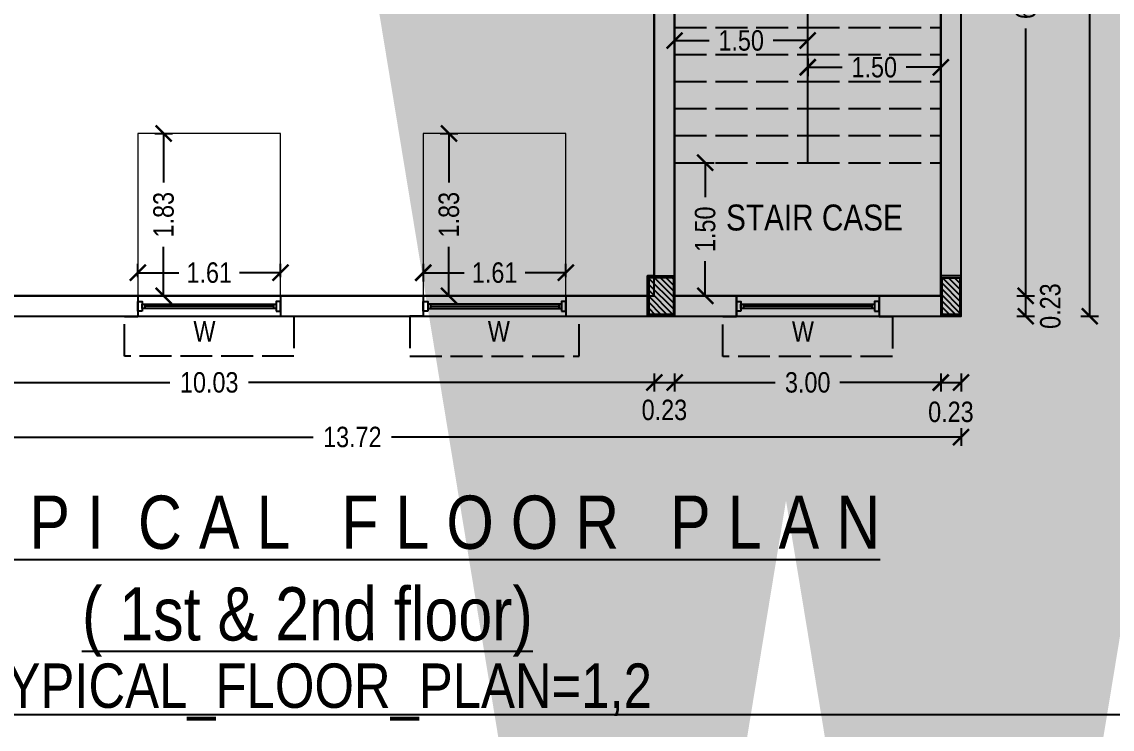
# Model space of a CAD drawing. Header units: metres. Extents: x 144 to 1259, y -1474 to -210.
# Drawn here: x 1175.28 to 1187.57, y -1186.98 to -1179.01 of the extents above; entities that cross this region are included whole.
import ezdxf

# ---------------------------------------------------------------- set-up
doc = ezdxf.new("R2010")
doc.units = ezdxf.units.M
doc.linetypes.add('ACAD_ISO02W100', pattern=[15, 12, -3])
for name, color, linetype in [('BLK_1_FLR_1_AC_ROOM', 2, 'Continuous'), ('BLK_1_FLR_1_BLT_UP_AREA', 1, 'Continuous'), ('BLK_1_FLR_1_CARPET_AREA', 10, 'Continuous'), ('BLK_1_FLR_1_EXIT_WIDTH_STAIR', 1, 'Continuous'), ('BLK_1_FLR_3_BATH_HT', 205, 'Continuous'), ('wall', 2, 'Continuous')]:
    doc.layers.add(name, color=color, linetype=linetype)
doc.layers.add('BLK_1_FLR_1_ACROOM_1_LIGHT_VENTILATION_1', color=232, linetype='Continuous', lineweight=0)
doc.layers.add('BLK_1_FLR_1_ACROOM_1_LIGHT_VENTILATION_2', color=232, linetype='Continuous', lineweight=0)
doc.styles.add('ATT', font='swissck.ttf', dxfattribs={"height": 12})
doc.styles.add('RS1', font='romans.shx', dxfattribs={"width": 0.75})
doc.styles.get("Standard").update_dxf_attribs({"font": 'swissck.ttf'})
doc.styles.add('STYLE1', font='swissck.ttf', dxfattribs={"height": 0.23})
doc.dimstyles.new('DIM-25', dxfattribs={"dimscale": 0.25, "dimtxt": 200, "dimasz": 100, "dimexe": 25, "dimexo": 25, "dimgap": 35, "dimtad": 1, "dimdec": 0, "dimrnd": 5, "dimzin": 0, "dimdsep": 46, "dimtxsty": 'RS1', "dimblk": 'ARCHTICK', "dimcen": 100, "dimdle": 25, "dimclrd": 8, "dimclre": 8, "dimclrt": 4, "dimadec": 0, "dimazin": 0, "dimtfac": 0.5, "dimtdec": 0, "dimtmove": 1, "dimatfit": 0, "dimfxl": 0, "dimfrac": 1, "dimtolj": 1, "dimtzin": 0, "dimarcsym": 0})
doc.dimstyles.get("Standard").update_dxf_attribs({"dimtxt": 0.23, "dimasz": 0.18, "dimexe": 0.1, "dimexo": 0, "dimgap": 0.09, "dimtad": 0, "dimzin": 0, "dimdsep": 46, "dimtxsty": 'STYLE1', "dimblk": 'ARCHTICK', "dimcen": 0.09, "dimadec": 0, "dimazin": 0, "dimtfac": 1, "dimtofl": 0, "dimtmove": 2, "dimatfit": 3, "dimfxl": 0, "dimtolj": 1, "dimtzin": 0, "dimarcsym": 0})

# ---------------------------------------------------------------- blocks, each defined once
blk = doc.blocks.new('_ArchTick')
at = {"color": 0, "const_width": 0.15}
blk.add_lwpolyline([(-0.5, -0.5), (0.5, 0.5)], dxfattribs=at)
blk = doc.blocks.new('*D170')
at = {"color": 0, "lineweight": -2}
for p, q in [((1186.492, -1175.341), (1186.692, -1175.341)), ((1186.592, -1175.341), (1186.592, -1178.355)), ((1186.592, -1182.094), (1186.592, -1179.081)), ((1186.492, -1182.094), (1186.692, -1182.094))]:
    blk.add_line(p, q, dxfattribs=at)
at = {"layer": 'Defpoints', "color": 0}
for p in [(1185.635, -1175.341), (1185.635, -1182.094), (1186.592, -1182.094)]:
    blk.add_point(p, dxfattribs=at)
at = {"color": 0, "lineweight": -2, "xscale": 0.18, "yscale": 0.18, "zscale": 0.18}
for p, rotation in [((1186.592, -1175.341), 90), ((1186.592, -1182.094), 270)]:
    blk.add_blockref('_ArchTick', p, dxfattribs=dict(at, rotation=rotation))
at = {"color": 0, "insert": (1186.592, -1178.718), "char_height": 0.23, "attachment_point": 5, "rotation": 90, "style": 'STYLE1'}
blk.add_mtext('\\A1;6.75', dxfattribs=at)
blk = doc.blocks.new('*D173')
at = {"color": 0, "lineweight": -2}
for p, q in [((1172.373, -1182.97), (1172.373, -1183.17)), ((1182.406, -1182.97), (1182.406, -1183.17)), ((1172.373, -1183.07), (1176.946, -1183.07)), ((1182.406, -1183.07), (1177.833, -1183.07))]:
    blk.add_line(p, q, dxfattribs=at)
at = {"layer": 'Defpoints', "color": 0}
for p in [(1172.373, -1182.093), (1182.406, -1182.094), (1172.373, -1183.07)]:
    blk.add_point(p, dxfattribs=at)
at = {"color": 0, "lineweight": -2, "xscale": 0.18, "yscale": 0.18, "zscale": 0.18, "rotation": 180}
blk.add_blockref('_ArchTick', (1172.373, -1183.07), dxfattribs=at)
at = {"color": 0, "lineweight": -2, "xscale": 0.18, "yscale": 0.18, "zscale": 0.18}
blk.add_blockref('_ArchTick', (1182.406, -1183.07), dxfattribs=at)
at = {"color": 0, "insert": (1177.39, -1183.07), "char_height": 0.23, "attachment_point": 5, "style": 'STYLE1'}
blk.add_mtext('\\A1;10.03', dxfattribs=at)
blk = doc.blocks.new('*D156')
at = {"color": 0, "lineweight": -2}
for p, q in [((1185.635, -1182.97), (1185.635, -1183.17)), ((1185.863, -1182.97), (1185.863, -1183.17)), ((1185.635, -1183.07), (1185.863, -1183.07))]:
    blk.add_line(p, q, dxfattribs=at)
at = {"layer": 'Defpoints', "color": 0}
for p in [(1185.635, -1182.094), (1185.863, -1182.325), (1185.863, -1183.07)]:
    blk.add_point(p, dxfattribs=at)
at = {"color": 0, "lineweight": -2, "xscale": 0.18, "yscale": 0.18, "zscale": 0.18, "rotation": 180}
blk.add_blockref('_ArchTick', (1185.635, -1183.07), dxfattribs=at)
at = {"color": 0, "lineweight": -2, "xscale": 0.18, "yscale": 0.18, "zscale": 0.18}
blk.add_blockref('_ArchTick', (1185.863, -1183.07), dxfattribs=at)
at = {"color": 0, "insert": (1185.749, -1183.402), "char_height": 0.23, "attachment_point": 5, "style": 'STYLE1'}
blk.add_mtext('\\A1;0.23', dxfattribs=at)
blk = doc.blocks.new('*D157')
at = {"color": 0, "lineweight": -2}
for p, q in [((1172.143, -1183.585), (1172.143, -1183.785)), ((1185.863, -1183.585), (1185.863, -1183.785)), ((1172.143, -1183.685), (1178.562, -1183.685)), ((1185.863, -1183.685), (1179.445, -1183.685))]:
    blk.add_line(p, q, dxfattribs=at)
at = {"layer": 'Defpoints', "color": 0}
for p in [(1172.143, -1182.326), (1185.863, -1182.328), (1185.863, -1183.685)]:
    blk.add_point(p, dxfattribs=at)
at = {"color": 0, "lineweight": -2, "xscale": 0.18, "yscale": 0.18, "zscale": 0.18, "rotation": 180}
blk.add_blockref('_ArchTick', (1172.143, -1183.685), dxfattribs=at)
at = {"color": 0, "lineweight": -2, "xscale": 0.18, "yscale": 0.18, "zscale": 0.18}
blk.add_blockref('_ArchTick', (1185.863, -1183.685), dxfattribs=at)
at = {"color": 0, "insert": (1179.003, -1183.685), "char_height": 0.23, "attachment_point": 5, "style": 'STYLE1'}
blk.add_mtext('\\A1;13.72', dxfattribs=at)
blk = doc.blocks.new('*D160')
at = {"color": 0, "lineweight": -2}
for p, q in [((1187.213, -1158.774), (1187.413, -1158.774)), ((1187.313, -1158.774), (1187.313, -1170.103)), ((1187.313, -1182.324), (1187.313, -1170.996)), ((1187.213, -1182.324), (1187.413, -1182.324))]:
    blk.add_line(p, q, dxfattribs=at)
at = {"layer": 'Defpoints', "color": 0}
for p in [(1185.539, -1158.774), (1187.313, -1158.774), (1185.539, -1182.324)]:
    blk.add_point(p, dxfattribs=at)
at = {"color": 0, "lineweight": -2, "xscale": 0.18, "yscale": 0.18, "zscale": 0.18}
for p, rotation in [((1187.313, -1158.774), 90), ((1187.313, -1182.324), 270)]:
    blk.add_blockref('_ArchTick', p, dxfattribs=dict(at, rotation=rotation))
at = {"color": 0, "insert": (1187.313, -1170.549), "char_height": 0.23, "attachment_point": 5, "rotation": 90, "style": 'STYLE1'}
blk.add_mtext('\\A1;23.55', dxfattribs=at)
blk = doc.blocks.new('*D190')
at = {"color": 0, "lineweight": -2}
for p, q in [((1184.135, -1179.418), (1184.135, -1179.618)), ((1185.635, -1179.418), (1185.635, -1179.618)), ((1184.135, -1179.518), (1184.524, -1179.518)), ((1185.635, -1179.518), (1185.246, -1179.518))]:
    blk.add_line(p, q, dxfattribs=at)
at = {"layer": 'Defpoints', "color": 0}
for p in [(1184.135, -1179.374), (1185.635, -1179.374), (1185.635, -1179.518)]:
    blk.add_point(p, dxfattribs=at)
at = {"color": 0, "lineweight": -2, "xscale": 0.18, "yscale": 0.18, "zscale": 0.18, "rotation": 180}
blk.add_blockref('_ArchTick', (1184.135, -1179.518), dxfattribs=at)
at = {"color": 0, "lineweight": -2, "xscale": 0.18, "yscale": 0.18, "zscale": 0.18}
blk.add_blockref('_ArchTick', (1185.635, -1179.518), dxfattribs=at)
at = {"color": 0, "insert": (1184.885, -1179.518), "char_height": 0.23, "attachment_point": 5, "style": 'STYLE1'}
blk.add_mtext('\\A1;1.50', dxfattribs=at)
blk = doc.blocks.new('*D191')
at = {"color": 0, "lineweight": -2}
for p, q in [((1182.88, -1180.593), (1183.08, -1180.593)), ((1182.98, -1180.593), (1182.98, -1180.982)), ((1182.98, -1182.093), (1182.98, -1181.704)), ((1182.972, -1182.093), (1183.08, -1182.093))]:
    blk.add_line(p, q, dxfattribs=at)
at = {"layer": 'Defpoints', "color": 0}
for p in [(1154.767, -1180.593), (1182.98, -1180.593), (1182.972, -1182.093)]:
    blk.add_point(p, dxfattribs=at)
at = {"color": 0, "lineweight": -2, "xscale": 0.18, "yscale": 0.18, "zscale": 0.18}
for p, rotation in [((1182.98, -1180.593), 90), ((1182.98, -1182.093), 270)]:
    blk.add_blockref('_ArchTick', p, dxfattribs=dict(at, rotation=rotation))
at = {"color": 0, "insert": (1182.98, -1181.343), "char_height": 0.23, "attachment_point": 5, "rotation": 90, "style": 'STYLE1'}
blk.add_mtext('\\A1;1.50', dxfattribs=at)
blk = doc.blocks.new('*D144')
at = {"color": 0, "lineweight": -2}
for p, q in [((1186.492, -1182.094), (1186.692, -1182.094)), ((1186.592, -1182.324), (1186.592, -1182.094)), ((1186.492, -1182.324), (1186.692, -1182.324))]:
    blk.add_line(p, q, dxfattribs=at)
at = {"layer": 'Defpoints', "color": 0}
for p in [(1185.635, -1182.094), (1186.592, -1182.094), (1185.863, -1182.324)]:
    blk.add_point(p, dxfattribs=at)
at = {"color": 0, "lineweight": -2, "xscale": 0.18, "yscale": 0.18, "zscale": 0.18}
for p, rotation in [((1186.592, -1182.094), 90), ((1186.592, -1182.324), 270)]:
    blk.add_blockref('_ArchTick', p, dxfattribs=dict(at, rotation=rotation))
at = {"color": 0, "insert": (1186.87, -1182.209), "char_height": 0.23, "attachment_point": 5, "rotation": 90, "style": 'STYLE1'}
blk.add_mtext('\\A1;0.23', dxfattribs=at)
blk = doc.blocks.new('*D195')
at = {"color": 0, "lineweight": -2}
for p, q in [((1182.406, -1182.97), (1182.406, -1183.17)), ((1182.635, -1182.97), (1182.635, -1183.17)), ((1182.406, -1183.07), (1182.635, -1183.07))]:
    blk.add_line(p, q, dxfattribs=at)
at = {"layer": 'Defpoints', "color": 0}
for p in [(1182.406, -1182.094), (1182.635, -1182.095), (1182.635, -1183.07)]:
    blk.add_point(p, dxfattribs=at)
at = {"color": 0, "lineweight": -2, "xscale": 0.18, "yscale": 0.18, "zscale": 0.18, "rotation": 180}
blk.add_blockref('_ArchTick', (1182.406, -1183.07), dxfattribs=at)
at = {"color": 0, "lineweight": -2, "xscale": 0.18, "yscale": 0.18, "zscale": 0.18}
blk.add_blockref('_ArchTick', (1182.635, -1183.07), dxfattribs=at)
at = {"color": 0, "insert": (1182.52, -1183.38), "char_height": 0.23, "attachment_point": 5, "style": 'STYLE1'}
blk.add_mtext('\\A1;0.23', dxfattribs=at)
blk = doc.blocks.new('*D196')
at = {"color": 0, "lineweight": -2}
for p, q in [((1182.635, -1182.97), (1182.635, -1183.17)), ((1185.635, -1182.97), (1185.635, -1183.17)), ((1182.635, -1183.07), (1183.77, -1183.07)), ((1185.635, -1183.07), (1184.499, -1183.07))]:
    blk.add_line(p, q, dxfattribs=at)
at = {"layer": 'Defpoints', "color": 0}
for p in [(1182.635, -1182.095), (1185.635, -1182.095), (1185.635, -1183.07)]:
    blk.add_point(p, dxfattribs=at)
at = {"color": 0, "lineweight": -2, "xscale": 0.18, "yscale": 0.18, "zscale": 0.18, "rotation": 180}
blk.add_blockref('_ArchTick', (1182.635, -1183.07), dxfattribs=at)
at = {"color": 0, "lineweight": -2, "xscale": 0.18, "yscale": 0.18, "zscale": 0.18}
blk.add_blockref('_ArchTick', (1185.635, -1183.07), dxfattribs=at)
at = {"color": 0, "insert": (1184.135, -1183.07), "char_height": 0.23, "attachment_point": 5, "style": 'STYLE1'}
blk.add_mtext('\\A1;3.00', dxfattribs=at)
blk = doc.blocks.new('*D199')
at = {"color": 0, "lineweight": -2}
for p, q in [((1229.995, -1180.593), (1230.195, -1180.593)), ((1230.095, -1180.593), (1230.095, -1180.982)), ((1230.095, -1182.093), (1230.095, -1181.704)), ((1230.087, -1182.093), (1230.195, -1182.093))]:
    blk.add_line(p, q, dxfattribs=at)
at = {"layer": 'Defpoints', "color": 0}
for p in [(1154.767, -1180.593), (1230.095, -1180.593), (1230.087, -1182.093)]:
    blk.add_point(p, dxfattribs=at)
at = {"color": 0, "lineweight": -2, "xscale": 0.18, "yscale": 0.18, "zscale": 0.18}
for p, rotation in [((1230.095, -1180.593), 90), ((1230.095, -1182.093), 270)]:
    blk.add_blockref('_ArchTick', p, dxfattribs=dict(at, rotation=rotation))
at = {"color": 0, "insert": (1230.095, -1181.343), "char_height": 0.23, "attachment_point": 5, "rotation": 90, "style": 'STYLE1'}
blk.add_mtext('\\A1;1.50', dxfattribs=at)
blk = doc.blocks.new('*D225')
at = {"layer": 'BLK_1_FLR_1_EXIT_WIDTH_STAIR', "color": 0, "lineweight": -2}
for p, q in [((1182.635, -1179.317), (1182.635, -1179.117)), ((1184.135, -1179.317), (1184.135, -1179.117)), ((1182.635, -1179.217), (1183.024, -1179.217)), ((1184.135, -1179.217), (1183.746, -1179.217))]:
    blk.add_line(p, q, dxfattribs=at)
at = {"layer": 'Defpoints', "color": 0}
for p in [(1184.135, -1179.217), (1182.635, -1179.374), (1184.135, -1179.374)]:
    blk.add_point(p, dxfattribs=at)
at = {"layer": 'BLK_1_FLR_1_EXIT_WIDTH_STAIR', "color": 0, "lineweight": -2, "xscale": 0.18, "yscale": 0.18, "zscale": 0.18, "rotation": 180}
blk.add_blockref('_ArchTick', (1182.635, -1179.217), dxfattribs=at)
at = {"layer": 'BLK_1_FLR_1_EXIT_WIDTH_STAIR', "color": 0, "lineweight": -2, "xscale": 0.18, "yscale": 0.18, "zscale": 0.18}
blk.add_blockref('_ArchTick', (1184.135, -1179.217), dxfattribs=at)
at = {"layer": 'BLK_1_FLR_1_EXIT_WIDTH_STAIR', "color": 0, "insert": (1183.385, -1179.217), "char_height": 0.23, "attachment_point": 5, "style": 'STYLE1'}
blk.add_mtext('\\A1;1.50', dxfattribs=at)
blk = doc.blocks.new('*D228')
at = {"layer": 'BLK_1_FLR_1_ACROOM_1_LIGHT_VENTILATION_1', "color": 0, "lineweight": -2}
for p, q in [((1179.802, -1181.733), (1179.802, -1181.933)), ((1181.409, -1181.883), (1181.409, -1181.733)), ((1179.802, -1181.833), (1180.262, -1181.833)), ((1181.409, -1181.833), (1180.949, -1181.833))]:
    blk.add_line(p, q, dxfattribs=at)
at = {"layer": 'Defpoints', "color": 0}
for p in [(1179.802, -1180.864), (1179.802, -1181.833), (1181.409, -1181.883)]:
    blk.add_point(p, dxfattribs=at)
at = {"layer": 'BLK_1_FLR_1_ACROOM_1_LIGHT_VENTILATION_1', "color": 0, "lineweight": -2, "xscale": 0.18, "yscale": 0.18, "zscale": 0.18, "rotation": 180}
blk.add_blockref('_ArchTick', (1179.802, -1181.833), dxfattribs=at)
at = {"layer": 'BLK_1_FLR_1_ACROOM_1_LIGHT_VENTILATION_1', "color": 0, "lineweight": -2, "xscale": 0.18, "yscale": 0.18, "zscale": 0.18}
blk.add_blockref('_ArchTick', (1181.409, -1181.833), dxfattribs=at)
at = {"layer": 'BLK_1_FLR_1_ACROOM_1_LIGHT_VENTILATION_1', "color": 0, "insert": (1180.606, -1181.833), "char_height": 0.23, "attachment_point": 5, "style": 'STYLE1'}
blk.add_mtext('\\A1;1.61', dxfattribs=at)
blk = doc.blocks.new('*D229')
at = {"layer": 'BLK_1_FLR_1_ACROOM_1_LIGHT_VENTILATION_1', "color": 0, "lineweight": -2}
for p, q in [((1179.992, -1180.264), (1180.192, -1180.264)), ((1180.092, -1180.264), (1180.092, -1180.818)), ((1180.092, -1182.094), (1180.092, -1181.541)), ((1179.992, -1182.094), (1180.192, -1182.094))]:
    blk.add_line(p, q, dxfattribs=at)
at = {"layer": 'Defpoints', "color": 0}
for p in [(1179.926, -1180.264), (1180.092, -1180.264), (1179.926, -1182.094)]:
    blk.add_point(p, dxfattribs=at)
at = {"layer": 'BLK_1_FLR_1_ACROOM_1_LIGHT_VENTILATION_1', "color": 0, "lineweight": -2, "xscale": 0.18, "yscale": 0.18, "zscale": 0.18}
for p, rotation in [((1180.092, -1180.264), 90), ((1180.092, -1182.094), 270)]:
    blk.add_blockref('_ArchTick', p, dxfattribs=dict(at, rotation=rotation))
at = {"layer": 'BLK_1_FLR_1_ACROOM_1_LIGHT_VENTILATION_1', "color": 0, "insert": (1180.092, -1181.179), "char_height": 0.23, "attachment_point": 5, "rotation": 90, "style": 'STYLE1'}
blk.add_mtext('\\A1;1.83', dxfattribs=at)
blk = doc.blocks.new('*D230')
at = {"layer": 'BLK_1_FLR_1_ACROOM_1_LIGHT_VENTILATION_2', "color": 0, "lineweight": -2}
for p, q in [((1176.586, -1181.883), (1176.586, -1181.733)), ((1178.194, -1181.883), (1178.194, -1181.733)), ((1176.586, -1181.833), (1177.046, -1181.833)), ((1178.194, -1181.833), (1177.733, -1181.833))]:
    blk.add_line(p, q, dxfattribs=at)
at = {"layer": 'Defpoints', "color": 0}
for p in [(1176.586, -1181.833), (1176.586, -1181.883), (1178.194, -1181.883)]:
    blk.add_point(p, dxfattribs=at)
at = {"layer": 'BLK_1_FLR_1_ACROOM_1_LIGHT_VENTILATION_2', "color": 0, "lineweight": -2, "xscale": 0.18, "yscale": 0.18, "zscale": 0.18, "rotation": 180}
blk.add_blockref('_ArchTick', (1176.586, -1181.833), dxfattribs=at)
at = {"layer": 'BLK_1_FLR_1_ACROOM_1_LIGHT_VENTILATION_2', "color": 0, "lineweight": -2, "xscale": 0.18, "yscale": 0.18, "zscale": 0.18}
blk.add_blockref('_ArchTick', (1178.194, -1181.833), dxfattribs=at)
at = {"layer": 'BLK_1_FLR_1_ACROOM_1_LIGHT_VENTILATION_2', "color": 0, "insert": (1177.39, -1181.833), "char_height": 0.23, "attachment_point": 5, "style": 'STYLE1'}
blk.add_mtext('\\A1;1.61', dxfattribs=at)
blk = doc.blocks.new('*D231')
at = {"layer": 'BLK_1_FLR_1_ACROOM_1_LIGHT_VENTILATION_2', "color": 0, "lineweight": -2}
for p, q in [((1176.776, -1180.264), (1176.976, -1180.264)), ((1176.876, -1180.264), (1176.876, -1180.818)), ((1176.876, -1182.094), (1176.876, -1181.541)), ((1176.776, -1182.094), (1176.976, -1182.094))]:
    blk.add_line(p, q, dxfattribs=at)
at = {"layer": 'Defpoints', "color": 0}
for p in [(1176.71, -1180.264), (1176.876, -1180.264), (1176.71, -1182.094)]:
    blk.add_point(p, dxfattribs=at)
at = {"layer": 'BLK_1_FLR_1_ACROOM_1_LIGHT_VENTILATION_2', "color": 0, "lineweight": -2, "xscale": 0.18, "yscale": 0.18, "zscale": 0.18}
for p, rotation in [((1176.876, -1180.264), 90), ((1176.876, -1182.094), 270)]:
    blk.add_blockref('_ArchTick', p, dxfattribs=dict(at, rotation=rotation))
at = {"layer": 'BLK_1_FLR_1_ACROOM_1_LIGHT_VENTILATION_2', "color": 0, "insert": (1176.876, -1181.179), "char_height": 0.23, "attachment_point": 5, "rotation": 90, "style": 'STYLE1'}
blk.add_mtext('\\A1;1.83', dxfattribs=at)

msp = doc.modelspace()

# ---------------------------------------------------------------- hatches: boundary and pattern name
at = {"ltscale": 30}
h = msp.add_hatch(dxfattribs=at)
h.set_pattern_fill('ANSI31', color=256, scale=0.381, angle=360, style=0)
h.set_pattern_definition([(135, (2404.826603, -1006.691876), (0.0336759605, 0.0336759605), [])])
h.paths.add_polyline_path([(1182.621, -1181.888), (1182.348, -1181.888), (1182.347, -1182.303), (1182.621, -1182.303)])
at = {"ltscale": 18}
h = msp.add_hatch(dxfattribs=at)
h.set_pattern_fill('ANSI31', color=256, scale=0.381, angle=180, style=0)
h.set_pattern_definition([(315, (-36.55735, -1357.500035), (-0.0336759605, -0.0336759605), [])])
h.paths.add_polyline_path([(1185.649, -1182.304), (1185.85, -1182.304), (1185.85, -1181.889), (1185.649, -1181.889)])

# ---------------------------------------------------------------- linework, layer by layer
at = {"linetype": 'Continuous', "lineweight": -3}
for p, q in [((1185.863, -1182.324), (1185.863, -1172.979)), ((1176.586, -1182.094), (1176.586, -1182.324)), ((1176.666, -1182.186), (1176.666, -1182.236)), ((1178.114, -1182.186), (1178.114, -1182.236)), ((1178.194, -1182.094), (1178.194, -1182.324)), ((1179.802, -1182.094), (1179.802, -1182.324)), ((1179.882, -1182.186), (1179.882, -1182.236)), ((1181.33, -1182.186), (1181.33, -1182.236)), ((1181.409, -1182.094), (1181.409, -1182.324)), ((1183.411, -1182.186), (1183.411, -1182.236)), ((1184.859, -1182.186), (1184.859, -1182.236)), ((1178.114, -1182.211), (1176.666, -1182.211)), ((1179.882, -1182.211), (1181.33, -1182.211)), ((1184.859, -1182.211), (1183.411, -1182.211))]:
    msp.add_line(p, q, dxfattribs=at)
at = {"linetype": 'ByBlock', "ltscale": 30}
for p, q in [((1185.635, -1175.341), (1185.635, -1182.094)), ((1182.406, -1182.094), (1182.406, -1176.962)), ((1182.635, -1182.094), (1182.635, -1176.962)), ((1184.135, -1180.593), (1184.135, -1177.545)), ((1172.373, -1182.094), (1182.406, -1182.094)), ((1182.635, -1182.094), (1185.635, -1182.094)), ((1172.143, -1182.324), (1185.863, -1182.324))]:
    msp.add_line(p, q, dxfattribs=at)
at = {"linetype": 'ACAD_ISO02W100', "ltscale": 0.03}
for p, q in [((1182.635, -1179.069), (1184.135, -1179.069)), ((1184.135, -1179.069), (1185.635, -1179.069)), ((1182.635, -1179.374), (1184.135, -1179.374)), ((1184.135, -1179.374), (1185.635, -1179.374)), ((1182.635, -1179.679), (1184.135, -1179.679)), ((1184.135, -1179.679), (1185.635, -1179.679)), ((1182.635, -1179.984), (1184.135, -1179.984)), ((1184.135, -1179.984), (1185.635, -1179.984)), ((1182.635, -1180.288), (1184.135, -1180.288)), ((1184.135, -1180.288), (1185.635, -1180.288)), ((1182.635, -1180.593), (1184.135, -1180.593)), ((1184.135, -1180.593), (1185.635, -1180.593))]:
    msp.add_line(p, q, dxfattribs=at)
at = {"ltscale": 30}
for p, q in [((1183.331, -1182.095), (1183.331, -1182.323)), ((1184.939, -1182.095), (1184.939, -1182.323))]:
    msp.add_line(p, q, dxfattribs=at)
at = {"ltscale": 10}
for p, q in [((1183.331, -1182.323), (1183.331, -1182.095)), ((1184.939, -1182.095), (1184.939, -1182.323))]:
    msp.add_line(p, q, dxfattribs=at)
at = {"ltscale": 30}
for points in [[(1182.33, -1181.867), (1182.635, -1181.867), (1182.635, -1182.324), (1182.33, -1182.324)], [(1182.621, -1181.888), (1182.621, -1182.303), (1182.347, -1182.303), (1182.348, -1181.888)]]:
    msp.add_lwpolyline(points, close=True, dxfattribs=at)
at = {"ltscale": 18}
for points in [[(1185.635, -1182.324), (1185.863, -1182.324), (1185.863, -1181.867), (1185.635, -1181.867)], [(1185.649, -1182.304), (1185.649, -1181.889), (1185.85, -1181.889), (1185.85, -1182.304)]]:
    msp.add_lwpolyline(points, close=True, dxfattribs=at)
at = {"linetype": 'Continuous', "lineweight": -3}
for points in [[(1176.636, -1182.266), (1176.586, -1182.266), (1176.586, -1182.156), (1176.636, -1182.156)], [(1178.144, -1182.186), (1178.144, -1182.236), (1176.636, -1182.236), (1176.636, -1182.186)], [(1178.144, -1182.266), (1178.194, -1182.266), (1178.194, -1182.156), (1178.144, -1182.156)], [(1179.852, -1182.266), (1179.802, -1182.266), (1179.802, -1182.156), (1179.852, -1182.156)], [(1179.852, -1182.186), (1179.852, -1182.236), (1181.36, -1182.236), (1181.36, -1182.186)], [(1181.36, -1182.266), (1181.41, -1182.266), (1181.41, -1182.156), (1181.36, -1182.156)], [(1183.381, -1182.266), (1183.331, -1182.266), (1183.331, -1182.156), (1183.381, -1182.156)], [(1184.889, -1182.186), (1184.889, -1182.236), (1183.381, -1182.236), (1183.381, -1182.186)], [(1184.889, -1182.266), (1184.939, -1182.266), (1184.939, -1182.156), (1184.889, -1182.156)]]:
    msp.add_lwpolyline(points, close=True, dxfattribs=at)
at = {"linetype": 'ACAD_ISO02W100', "ltscale": 0.03}
for points in [[(1178.194, -1182.324), (1178.345, -1182.324), (1178.345, -1182.774), (1176.434, -1182.774), (1176.434, -1182.325), (1176.586, -1182.325)], [(1179.802, -1182.324), (1179.65, -1182.324), (1179.65, -1182.774), (1181.561, -1182.774), (1181.561, -1182.325), (1181.409, -1182.325)], [(1184.939, -1182.325), (1185.09, -1182.325), (1185.09, -1182.775), (1183.179, -1182.775), (1183.179, -1182.325), (1183.331, -1182.325)]]:
    msp.add_lwpolyline(points, dxfattribs=at)
msp.add_lwpolyline([(1236.085, -1198.499), (1166.227, -1198.499), (1166.227, -1186.811), (1236.085, -1186.811)], close=True)
at = {"layer": 'BLK_1_FLR_1_AC_ROOM', "color": 2, "lineweight": 30}
msp.add_lwpolyline([(1172.448, -1182.093), (1182.33, -1182.094), (1182.33, -1181.867), (1182.406, -1181.867), (1182.406, -1177.675), (1182.33, -1177.675), (1182.33, -1177.218), (1182.406, -1177.218), (1182.406, -1175.113), (1183.425, -1175.113), (1183.425, -1174.884), (1183.425, -1173.208), (1183.349, -1173.208), (1182.406, -1173.208), (1182.406, -1168.112)], dxfattribs=at)
at = {"layer": 'BLK_1_FLR_1_ACROOM_1_LIGHT_VENTILATION_1'}
msp.add_lwpolyline([(1181.409, -1182.094), (1181.409, -1180.264), (1179.802, -1180.264), (1179.802, -1182.094)], close=True, dxfattribs=at)
at = {"layer": 'BLK_1_FLR_1_ACROOM_1_LIGHT_VENTILATION_2'}
msp.add_lwpolyline([(1178.194, -1182.094), (1178.194, -1180.264), (1176.586, -1180.264), (1176.586, -1182.094)], close=True, dxfattribs=at)
at = {"layer": 'BLK_1_FLR_1_BLT_UP_AREA', "color": 18}
msp.add_lwpolyline([(1185.863, -1182.324), (1185.863, -1158.774), (1166.047, -1158.774), (1166.047, -1170.06), (1172.143, -1170.06), (1172.143, -1182.324)], close=True, dxfattribs=at)
at = {"layer": 'BLK_1_FLR_1_CARPET_AREA', "color": 18, "lineweight": 30}
for points in [[(1182.635, -1176.962), (1182.635, -1182.094), (1185.635, -1182.094), (1185.635, -1181.867), (1185.635, -1175.341)], [(1172.448, -1182.093), (1182.33, -1182.094), (1182.33, -1181.867), (1182.406, -1181.867), (1182.406, -1177.675)]]:
    msp.add_lwpolyline(points, dxfattribs=at)
at = {"layer": 'BLK_1_FLR_3_BATH_HT'}
msp.add_lwpolyline([(1172.143, -1182.324), (1185.863, -1182.324), (1185.863, -1174.906), (1172.143, -1174.906)], close=True, dxfattribs=at)

# ---------------------------------------------------------------- texts
at = {"lineweight": 30}
msp.add_text('STAIR CASE', height=0.2926, dxfattribs=at).set_placement((1183.215, -1181.357))
for s, height, style, p in [('W', 0.23, 'STYLE1', (1177.212, -1182.608)), ('W', 0.23, 'STYLE1', (1180.53, -1182.608)), ('W', 0.23, 'STYLE1', (1183.957, -1182.609)), ('%%UT Y P I  C A L   F L O O R   P L A N', 0.6, 'ATT', (1174.103, -1184.944)), ('%%U( 1st & 2nd floor)', 0.6, 'ATT', (1175.956, -1185.977))]:
    msp.add_text(s, height=height, dxfattribs=dict(style=style)).set_placement(p)
at = {"layer": 'BLK_1_FLR_1_BLT_UP_AREA', "color": 18, "insert": (1174.756, -1186.236), "char_height": 0.5, "attachment_point": 1}
msp.add_mtext_dynamic_manual_height_columns('TYPICAL_FLOOR_PLAN=1,2', width=10.59707, gutter_width=0.9, heights=[0], dxfattribs=at)

# ---------------------------------------------------------------- dimensions: what is measured, and where the dimension line sits
for base, p1, p2, angle, picture, middle in [((1187.313, -1158.774), (1185.539, -1182.324), (1185.539, -1158.774), 90, '*D160', (1187.313, -1170.549)), ((1186.592, -1182.094), (1185.635, -1175.341), (1185.635, -1182.094), 270, '*D170', (1186.592, -1178.718)), ((1182.98, -1180.593), (1182.972, -1182.093), (1154.767, -1180.593), 90, '*D191', (1182.98, -1181.343)), ((1230.095, -1180.593), (1230.087, -1182.093), (1154.767, -1180.593), 90, '*D199', (1230.095, -1181.343))]:
    dim = msp.add_linear_dim(base=base, p1=p1, p2=p2, angle=angle, dimstyle='Standard')
    dim.commit()
    dim.dimension.update_dxf_attribs({"geometry": picture, "text_midpoint": middle})
for base, p1, p2, picture, middle in [((1185.635, -1179.518), (1184.135, -1179.374), (1185.635, -1179.374), '*D190', (1184.885, -1179.518)), ((1172.373, -1183.07), (1182.406, -1182.094), (1172.373, -1182.093), '*D173', (1177.39, -1183.07)), ((1185.635, -1183.07), (1182.635, -1182.095), (1185.635, -1182.095), '*D196', (1184.135, -1183.07)), ((1185.863, -1183.685), (1172.143, -1182.326), (1185.863, -1182.328), '*D157', (1179.003, -1183.685))]:
    dim = msp.add_linear_dim(base=base, p1=p1, p2=p2, dimstyle='Standard')
    dim.commit()
    dim.dimension.update_dxf_attribs({"geometry": picture, "text_midpoint": middle})
dim = msp.add_linear_dim(base=(1186.592, -1182.094), p1=(1185.863, -1182.324), p2=(1185.635, -1182.094), angle=270, dimstyle='Standard')
dim.commit()
dim.dimension.update_dxf_attribs({"geometry": '*D144', "text_midpoint": (1186.87, -1182.209), "dimtype": 160})
for base, p1, p2, picture, middle in [((1182.635, -1183.07), (1182.406, -1182.094), (1182.635, -1182.095), '*D195', (1182.52, -1183.38)), ((1185.863, -1183.07), (1185.635, -1182.094), (1185.863, -1182.325), '*D156', (1185.749, -1183.402))]:
    dim = msp.add_linear_dim(base=base, p1=p1, p2=p2, dimstyle='Standard')
    dim.commit()
    dim.dimension.update_dxf_attribs({"geometry": picture, "text_midpoint": middle, "dimtype": 160})
at = {"layer": 'BLK_1_FLR_1_ACROOM_1_LIGHT_VENTILATION_1'}
for base, p1, p2, angle, picture, middle in [((1180.092, -1180.264), (1179.926, -1182.094), (1179.926, -1180.264), 90, '*D229', (1180.092, -1181.179)), ((1179.802, -1181.833), (1181.409, -1181.883), (1179.802, -1180.864), 180, '*D228', (1180.606, -1181.833))]:
    dim = msp.add_linear_dim(base=base, p1=p1, p2=p2, angle=angle, dimstyle='Standard', dxfattribs=at)
    dim.commit()
    dim.dimension.update_dxf_attribs({"geometry": picture, "text_midpoint": middle})
at = {"layer": 'BLK_1_FLR_1_ACROOM_1_LIGHT_VENTILATION_2'}
for base, p1, p2, angle, picture, middle in [((1176.876, -1180.264), (1176.71, -1182.094), (1176.71, -1180.264), 90, '*D231', (1176.876, -1181.179)), ((1176.586, -1181.833), (1178.194, -1181.883), (1176.586, -1181.883), 180, '*D230', (1177.39, -1181.833))]:
    dim = msp.add_linear_dim(base=base, p1=p1, p2=p2, angle=angle, dimstyle='Standard', dxfattribs=at)
    dim.commit()
    dim.dimension.update_dxf_attribs({"geometry": picture, "text_midpoint": middle})
at = {"layer": 'BLK_1_FLR_1_EXIT_WIDTH_STAIR'}
dim = msp.add_linear_dim(base=(1184.135, -1179.217), p1=(1182.635, -1179.374), p2=(1184.135, -1179.374), dimstyle='Standard', dxfattribs=at)
dim.commit()
dim.dimension.update_dxf_attribs({"geometry": '*D225', "text_midpoint": (1183.385, -1179.217)})

# ---------------------------------------------------------------- leaders
at = {"layer": 'wall', "color": 7, "ltscale": 15}
for points in [[(1182.05, -1195.597), (1182.05, -1194.911), (1181.989, -1194.911)], [(1185.898, -1196.613), (1185.898, -1196.461), (1186.144, -1196.461)]]:
    msp.add_leader(points, dimstyle='DIM-25', dxfattribs=at)

doc.saveas('drawing.dxf')
